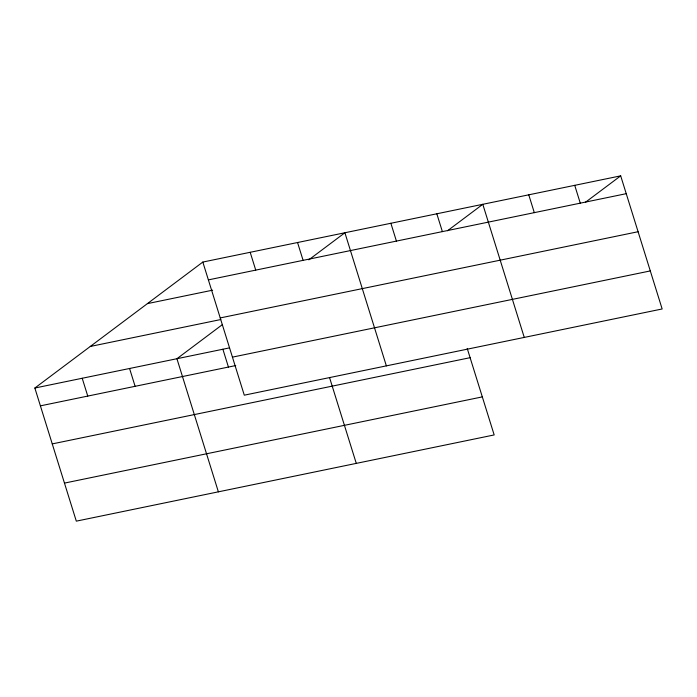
<?xml version="1.0" encoding="UTF-8"?>
<svg xmlns="http://www.w3.org/2000/svg" width="697" height="697" viewBox="0 0 697 697"><rect width="100%" height="100%" fill="white"/><g stroke="black" fill="none" stroke-linecap="round" stroke-linejoin="round"><path stroke-width="1.05" d="M467.225 348.43L494.173 434.937L76.313 521.147L34.85 388.029L202.827 262.063L620.687 175.853L662.15 308.971L244.29 395.182L202.827 262.063M222.273 324.706L176.925 358.72L218.379 491.838M308.788 259.833L344.902 232.754L386.365 365.873M447.518 230.759L482.794 204.299L524.257 337.418M585.41 202.304L620.687 175.853M208.386 279.889L626.237 193.679M147.398 303.631L212.646 290.17M220.235 317.937L638.086 231.726M90.288 346.461L220.783 319.54M34.85 388.029L229.156 347.942M232.441 357.134L650.301 270.924M40.4 405.854L235.752 365.55M52.249 443.902L470.109 357.683M64.464 483.099L482.315 396.889M574.72 185.332L580.279 203.158M528.762 194.82L534.311 212.646M436.827 213.787L442.386 231.613M390.869 223.267L396.419 241.092M297.549 242.521L303.099 260.347M329.655 377.913L356.28 463.383M250.188 252.297L255.738 270.114M222.883 349.232L228.433 367.058M129.564 368.486L135.113 386.312M82.211 378.262L87.761 396.079"/></g></svg>
